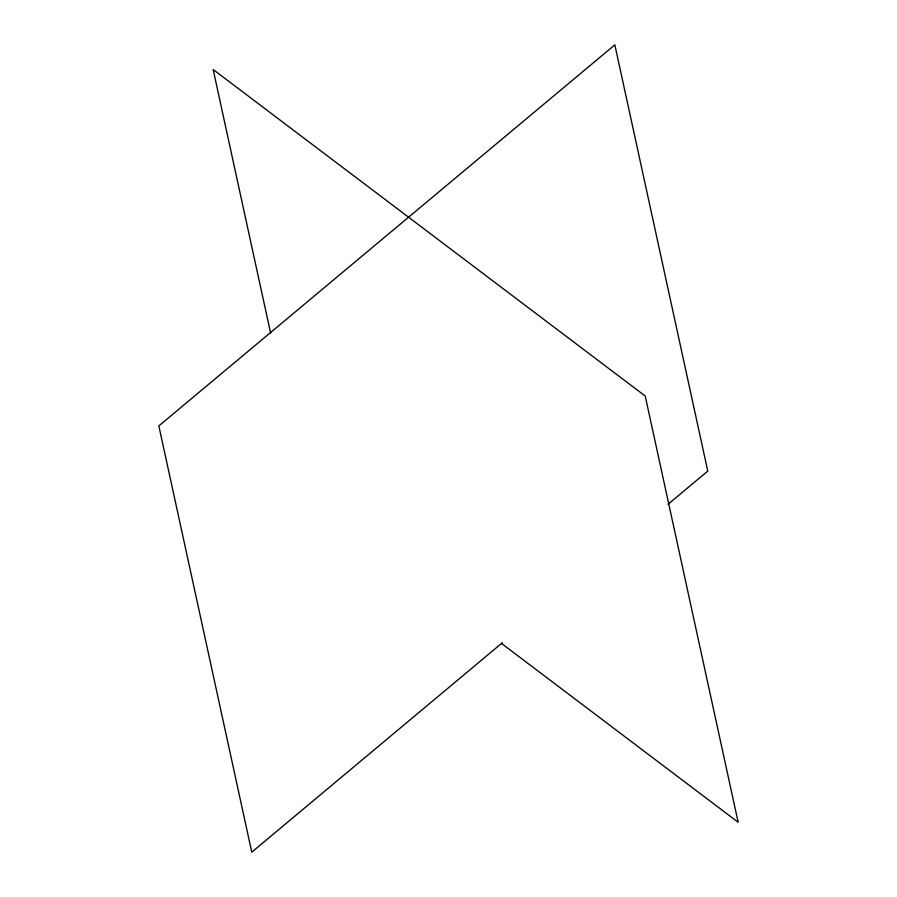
<?xml version="1.0" encoding="UTF-8"?>
<svg xmlns="http://www.w3.org/2000/svg" width="897" height="897" viewBox="0 0 897 897"><rect width="100%" height="100%" fill="white"/><g stroke="black" fill="none" stroke-linecap="round" stroke-linejoin="round"><path stroke-width="1.35" d="M502.354 642.745L251.777 852.15L158.836 425.918L614.837 44.85L707.767 471.082L667.973 504.338M501.468 643.407L738.164 822.269L645.223 396.037L213.15 69.529L270.636 333.191"/></g></svg>
